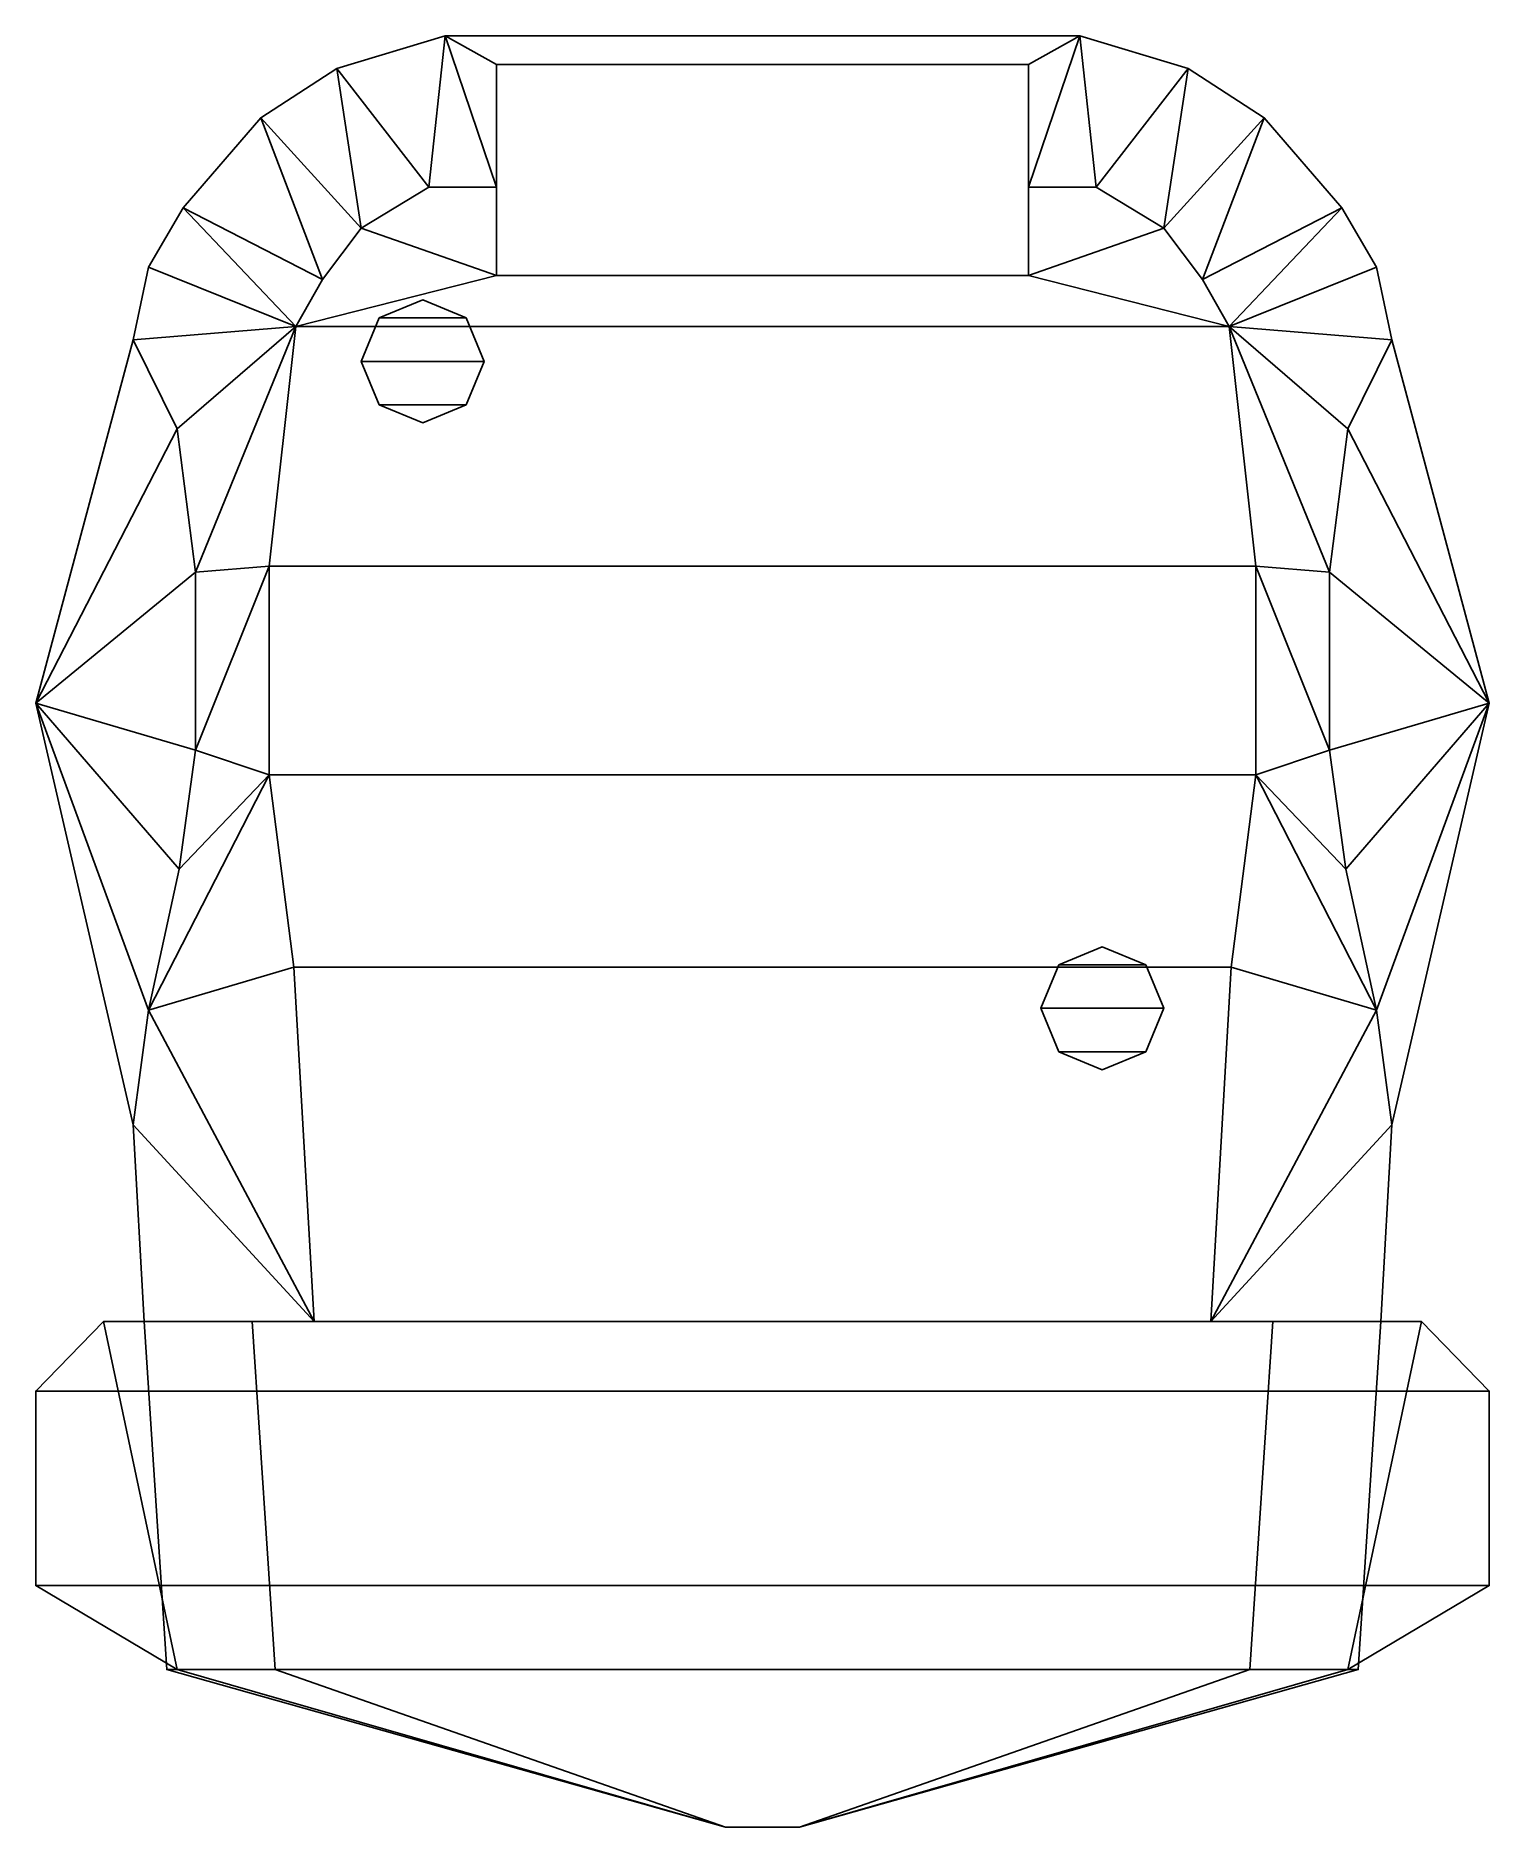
# Model space of a CAD drawing. Extents: x -3.55 to 3.55, y -5.49 to 3.26.
import ezdxf

# ---------------------------------------------------------------- set-up
doc = ezdxf.new("R2010")
doc.units = 0
doc.layers.add('TURRET', color=2, linetype='CONTINUOUS')

msp = doc.modelspace()

# ---------------------------------------------------------------- linework, layer by layer
at = {"layer": 'TURRET'}
for points in [[(-2.08, 3.1), (-1.63, 2.52, 2.5), (-1.55, 3.26)], [(-1.63, 2.52, 2.5), (-1.3, 2.52, 2.5), (-1.55, 3.26)], [(-1.3, 3.12, 0.7), (1.3, 3.12, 0.7), (1.55, 3.26), (-1.55, 3.26)], [(-1.3, 2.52, 2.5), (-1.3, 3.12, 0.7), (-1.55, 3.26)], [(1.3, 3.12, 0.7), (1.3, 2.52, 2.5), (1.55, 3.26)], [(1.3, 2.52, 2.5), (1.63, 2.52, 2.5), (1.55, 3.26)], [(1.55, 3.26), (1.63, 2.52, 2.5), (2.08, 3.1)], [(-2.08, 3.1), (-2.45, 2.86), (-1.96, 2.32, 2.5)], [(-2.08, 3.1), (-1.96, 2.32, 2.5), (-1.63, 2.52, 2.5)], [(-1.3, 2.09, 0.7), (1.3, 2.09, 0.7), (1.3, 3.12, 0.7), (-1.3, 3.12, 0.7)], [(-1.3, 2.52, 2.5), (-1.3, 2.09, 2.5), (-1.3, 2.09, 0.7), (-1.3, 3.12, 0.7)], [(1.3, 2.09, 2.5), (1.3, 2.52, 2.5), (1.3, 3.12, 0.7), (1.3, 2.09, 0.7)], [(1.63, 2.52, 2.5), (1.96, 2.32, 2.5), (2.08, 3.1)], [(1.96, 2.32, 2.5), (2.45, 2.86), (2.08, 3.1)], [(-2.83, 2.42), (-2.15, 2.07, 2.5), (-2.45, 2.86)], [(-2.45, 2.86), (-2.15, 2.07, 2.5), (-1.96, 2.32, 2.5)], [(1.96, 2.32, 2.5), (2.15, 2.07, 2.5), (2.45, 2.86)], [(2.15, 2.07, 2.5), (2.83, 2.42), (2.45, 2.86)], [(-1.96, 2.32, 2.5), (-1.3, 2.09, 2.5), (-1.3, 2.52, 2.5), (-1.63, 2.52, 2.5)], [(1.3, 2.09, 2.5), (1.96, 2.32, 2.5), (1.63, 2.52, 2.5), (1.3, 2.52, 2.5)], [(-3, 2.13), (-2.28, 1.84, 2.54), (-2.83, 2.42)], [(-2.28, 1.84, 2.54), (-2.15, 2.07, 2.5), (-2.83, 2.42)], [(2.28, 1.84, 2.54), (2.83, 2.42), (2.15, 2.07, 2.5)], [(3, 2.13), (2.83, 2.42), (2.28, 1.84, 2.54)], [(-2.28, 1.84, 2.54), (-1.3, 2.09, 2.5), (-1.96, 2.32, 2.5), (-2.15, 2.07, 2.5)], [(1.3, 2.09, 2.5), (2.28, 1.84, 2.54), (2.15, 2.07, 2.5), (1.96, 2.32, 2.5)], [(-3.0744, 1.775), (-2.28, 1.84, 2.54), (-3, 2.13)], [(3.0744, 1.775), (3, 2.13), (2.28, 1.84, 2.54)], [(-2.28, 1.84, 2.54), (2.28, 1.84, 2.54), (1.3, 2.09, 2.5), (-1.3, 2.09, 2.5)], [(-1.3, 2.09, 2.5), (1.3, 2.09, 2.5), (1.3, 2.09, 0.7), (-1.3, 2.09, 0.7)], [(-1.66, 1.97, 2.68), (-1.8721, 1.8821, 2.68), (-1.4479, 1.8821, 2.68), (-1.66, 1.97, 2.68)], [(-1.66, 1.97, 2.52), (-1.8721, 1.8821, 2.53), (-1.8721, 1.8821, 2.68), (-1.66, 1.97, 2.68)], [(-1.4479, 1.8821, 2.53), (-1.66, 1.97, 2.52), (-1.66, 1.97, 2.68), (-1.4479, 1.8821, 2.68)], [(-2.86, 1.34, 0.43), (-2.28, 1.84, 2.54), (-3.0744, 1.775)], [(-2.77, 0.64, 1.06), (-2.28, 1.84, 2.54), (-2.86, 1.34, 0.43)], [(-2.77, 0.64, 1.06), (-2.41, 0.67, 2.61), (-2.28, 1.84, 2.54)], [(2.41, 0.67, 2.61), (2.28, 1.84, 2.54), (-2.28, 1.84, 2.54), (-2.41, 0.67, 2.61)], [(-1.8721, 1.8821, 2.68), (-1.96, 1.67, 2.68), (-1.36, 1.67, 2.68), (-1.4479, 1.8821, 2.68)], [(-1.8721, 1.8821, 2.53), (-1.96, 1.67, 2.55), (-1.96, 1.67, 2.68), (-1.8721, 1.8821, 2.68)], [(-1.36, 1.67, 2.55), (-1.4479, 1.8821, 2.53), (-1.4479, 1.8821, 2.68), (-1.36, 1.67, 2.68)], [(2.77, 0.64, 1.06), (2.28, 1.84, 2.54), (2.41, 0.67, 2.61)], [(2.77, 0.64, 1.06), (2.86, 1.34, 0.43), (2.28, 1.84, 2.54)], [(2.86, 1.34, 0.43), (3.0744, 1.775), (2.28, 1.84, 2.54)], [(-2.86, 1.34, 0.43), (-3.0744, 1.775), (-3.55, 0)], [(2.86, 1.34, 0.43), (3.55, 0), (3.0744, 1.775)], [(-1.96, 1.67, 2.68), (-1.96, 1.67, 3.02), (-1.36, 1.67, 3.02), (-1.36, 1.67, 2.68)], [(-1.96, 1.67, 2.55), (-1.8721, 1.4579, 2.56), (-1.8721, 1.4579, 2.92), (-1.96, 1.67, 3.02)], [(-1.96, 1.67, 3.02), (-1.8721, 1.4579, 2.92), (-1.4479, 1.4579, 2.92), (-1.36, 1.67, 3.02)], [(-1.4479, 1.4579, 2.56), (-1.36, 1.67, 2.55), (-1.36, 1.67, 3.02), (-1.4479, 1.4579, 2.92)], [(-1.8721, 1.4579, 2.56), (-1.66, 1.37, 2.56), (-1.66, 1.37, 2.85), (-1.8721, 1.4579, 2.92)], [(-1.8721, 1.4579, 2.92), (-1.66, 1.37, 2.85), (-1.66, 1.37, 2.85), (-1.4479, 1.4579, 2.92)], [(-1.66, 1.37, 2.56), (-1.4479, 1.4579, 2.56), (-1.4479, 1.4579, 2.92), (-1.66, 1.37, 2.85)], [(-2.77, 0.64, 1.06), (-2.86, 1.34, 0.43), (-3.55, 0)], [(2.77, 0.64, 1.06), (3.55, 0), (2.86, 1.34, 0.43)], [(-2.77, -0.23, 1.34), (-2.77, 0.64, 1.06), (-3.55, 0)], [(-2.77, 0.64, 1.06), (-2.77, -0.23, 1.34), (-2.41, 0.67, 2.61)], [(-2.77, -0.23, 1.34), (-2.41, -0.35, 2.66), (-2.41, 0.67, 2.61)], [(2.41, -0.35, 2.66), (2.41, 0.67, 2.61), (-2.41, 0.67, 2.61), (-2.41, -0.35, 2.66)], [(2.41, -0.35, 2.66), (2.77, -0.23, 1.34), (2.41, 0.67, 2.61)], [(2.77, -0.23, 1.34), (2.77, 0.64, 1.06), (2.41, 0.67, 2.61)], [(2.77, -0.23, 1.34), (3.55, 0), (2.77, 0.64, 1.06)], [(-3.0744, -2.06), (-3, -1.5, 0.88), (-3.55, 0)], [(-3, -1.5, 0.88), (-2.85, -0.81, 1.2), (-3.55, 0)], [(-2.85, -0.81, 1.2), (-2.77, -0.23, 1.34), (-3.55, 0)], [(2.85, -0.81, 1.2), (3.55, 0), (2.77, -0.23, 1.34)], [(3, -1.5, 0.88), (3.55, 0), (2.85, -0.81, 1.2)], [(3.0744, -2.06), (3.55, 0), (3, -1.5, 0.88)], [(-2.77, -0.23, 1.34), (-2.85, -0.81, 1.2), (-2.41, -0.35, 2.66)], [(2.41, -0.35, 2.66), (2.85, -0.81, 1.2), (2.77, -0.23, 1.34)], [(-2.41, -0.35, 2.66), (-3, -1.5, 0.88), (-2.29, -1.29, 2.71)], [(-2.85, -0.81, 1.2), (-3, -1.5, 0.88), (-2.41, -0.35, 2.66)], [(2.29, -1.29, 2.71), (2.41, -0.35, 2.66), (-2.41, -0.35, 2.66), (-2.29, -1.29, 2.71)], [(2.41, -0.35, 2.66), (2.29, -1.29, 2.71), (3, -1.5, 0.88)], [(2.41, -0.35, 2.66), (3, -1.5, 0.88), (2.85, -0.81, 1.2)], [(1.66, -1.19, 2.69), (1.4479, -1.2779, 2.7), (1.4479, -1.2779, 2.85), (1.66, -1.19, 2.85)], [(1.66, -1.19, 2.85), (1.4479, -1.2779, 2.85), (1.8721, -1.2779, 2.85), (1.66, -1.19, 2.85)], [(1.8721, -1.2779, 2.7), (1.66, -1.19, 2.69), (1.66, -1.19, 2.85), (1.8721, -1.2779, 2.85)], [(-2.29, -1.29, 2.71), (-3, -1.5, 0.88), (-2.19, -3.02, 2.82)], [(2.19, -3.02, 2.82), (2.29, -1.29, 2.71), (-2.29, -1.29, 2.71), (-2.19, -3.02, 2.82)], [(1.4479, -1.2779, 2.7), (1.36, -1.49, 2.72), (1.36, -1.49, 2.85), (1.4479, -1.2779, 2.85)], [(1.4479, -1.2779, 2.85), (1.36, -1.49, 2.85), (1.96, -1.49, 2.85), (1.8721, -1.2779, 2.85)], [(1.96, -1.49, 2.72), (1.8721, -1.2779, 2.7), (1.8721, -1.2779, 2.85), (1.96, -1.49, 2.85)], [(2.29, -1.29, 2.71), (2.19, -3.02, 2.82), (3, -1.5, 0.88)], [(-3, -1.5, 0.88), (-3.0744, -2.06), (-2.19, -3.02, 2.82)], [(1.36, -1.49, 3.19), (1.4479, -1.7021, 3.09), (1.8721, -1.7021, 3.09), (1.96, -1.49, 3.19)], [(1.36, -1.49, 2.85), (1.36, -1.49, 3.19), (1.96, -1.49, 3.19), (1.96, -1.49, 2.85)], [(1.36, -1.49, 2.72), (1.4479, -1.7021, 2.73), (1.4479, -1.7021, 3.09), (1.36, -1.49, 3.19)], [(1.8721, -1.7021, 2.73), (1.96, -1.49, 2.72), (1.96, -1.49, 3.19), (1.8721, -1.7021, 3.09)], [(3, -1.5, 0.88), (2.19, -3.02, 2.82), (3.0744, -2.06)], [(1.4479, -1.7021, 3.09), (1.66, -1.79, 3.02), (1.66, -1.79, 3.02), (1.8721, -1.7021, 3.09)], [(1.4479, -1.7021, 2.73), (1.66, -1.79, 2.73), (1.66, -1.79, 3.02), (1.4479, -1.7021, 3.09)], [(1.66, -1.79, 2.73), (1.8721, -1.7021, 2.73), (1.8721, -1.7021, 3.09), (1.66, -1.79, 3.02)], [(-3.0744, -2.06), (-3.02, -3.02), (-2.19, -3.02, 2.82)], [(3.0744, -2.06), (2.19, -3.02, 2.82), (3.02, -3.02)], [(-3.22, -3.02, 1.79), (-3.55, -3.36, 1.79), (-3.55, -3.36, 2.93), (-3.22, -3.02, 2.93)], [(-3.55, -3.36, 1.79), (-3.22, -3.02, 1.79), (-2.86, -4.72, 1.79), (-3.55, -4.31, 1.79)], [(-3.22, -3.02, 2.93), (-3.55, -3.36, 2.93), (3.55, -3.36, 2.93), (3.22, -3.02, 2.93)], [(-2.19, -3.02, 2.82), (-2.4932, -3.02, 1.79), (-3.22, -3.02, 1.79), (-3.22, -3.02, 2.93)], [(-3.22, -3.02, 1.79), (-2.4932, -3.02, 1.79), (-2.38, -4.72, 1.79), (-2.86, -4.72, 1.79)], [(3.22, -3.02, 2.93), (2.19, -3.02, 2.82), (-2.19, -3.02, 2.82), (-3.22, -3.02, 2.93)], [(3.02, -3.02), (2.91, -4.72), (-2.91, -4.72), (-3.02, -3.02)], [(-3.02, -3.02), (-2.91, -4.72), (-2.38, -4.72, 1.79), (-2.4932, -3.02, 1.79)], [(3.22, -3.02, 2.93), (3.22, -3.02, 1.79), (2.4932, -3.02, 1.79), (2.19, -3.02, 2.82)], [(2.38, -4.72, 1.79), (2.4932, -3.02, 1.79), (3.22, -3.02, 1.79), (2.86, -4.72, 1.79)], [(2.38, -4.72, 1.79), (2.91, -4.72), (3.02, -3.02), (2.4932, -3.02, 1.79)], [(2.86, -4.72, 1.79), (3.22, -3.02, 1.79), (3.55, -3.36, 1.79), (3.55, -4.31, 1.79)], [(3.55, -3.36, 2.93), (3.55, -3.36, 1.79), (3.22, -3.02, 1.79), (3.22, -3.02, 2.93)], [(-3.55, -3.36, 2.93), (-3.55, -3.36, 1.79), (-3.55, -4.31, 1.79), (-3.55, -4.31, 2.93)], [(3.55, -4.31, 2.93), (3.55, -3.36, 2.93), (-3.55, -3.36, 2.93), (-3.55, -4.31, 2.93)], [(3.55, -4.31, 1.79), (3.55, -3.36, 1.79), (3.55, -3.36, 2.93), (3.55, -4.31, 2.93)], [(-3.55, -4.31, 2.93), (-3.55, -4.31, 1.79), (-2.86, -4.72, 1.79), (-2.86, -4.72, 2.93)], [(2.86, -4.72, 2.93), (3.55, -4.31, 2.93), (-3.55, -4.31, 2.93), (-2.86, -4.72, 2.93)], [(2.86, -4.72, 1.79), (3.55, -4.31, 1.79), (3.55, -4.31, 2.93), (2.86, -4.72, 2.93)], [(-0.18, -5.49), (-2.91, -4.72), (2.91, -4.72), (0.18, -5.49)], [(-2.38, -4.72, 1.79), (-2.91, -4.72), (-0.18, -5.49), (-0.18, -5.49, 1.79)], [(-2.86, -4.72, 1.79), (-0.18, -5.49, 1.79), (-0.18, -5.49, 2.93), (-2.86, -4.72, 2.93)], [(-2.38, -4.72, 1.79), (-2.38, -4.72, 1.79), (-0.18, -5.49, 1.79), (-2.86, -4.72, 1.79)], [(-2.86, -4.72, 2.93), (-0.18, -5.49, 2.93), (0.18, -5.49, 2.93), (2.86, -4.72, 2.93)], [(0.18, -5.49, 2.93), (0.18, -5.49, 1.79), (2.86, -4.72, 1.79), (2.86, -4.72, 2.93)], [(0.18, -5.49, 1.79), (0.18, -5.49, 1.79), (2.38, -4.72, 1.79), (2.86, -4.72, 1.79)], [(0.18, -5.49), (2.91, -4.72), (2.38, -4.72, 1.79), (0.18, -5.49, 1.79)], [(-0.18, -5.49, 2.93), (-0.18, -5.49, 1.79), (0.18, -5.49, 1.79), (0.18, -5.49, 2.93)], [(-0.18, -5.49, 1.79), (-0.18, -5.49), (0.18, -5.49), (0.18, -5.49, 1.79)]]:
    msp.add_3dface(points, dxfattribs=at)

doc.saveas('drawing.dxf')
